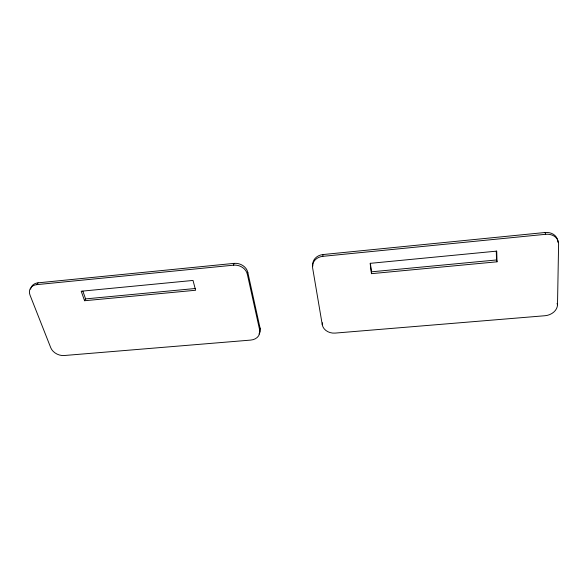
<?xml version="1.0" encoding="UTF-8"?>
<svg xmlns="http://www.w3.org/2000/svg" width="588" height="588" viewBox="0 0 588 588"><rect width="100%" height="100%" fill="white"/><g stroke="black" fill="none" stroke-linecap="round" stroke-linejoin="round"><path stroke-width="0.88" d="M322.981 254.553L322.797 256.339A12.003 10.334 5.2 0 0 312.618 267.856L322.268 324.723A11.495 9.445 4.3 0 0 335.123 333.095L544.995 315.727A12.532 9.849 -13.7 0 0 557.505 304.79L558.6 244.057A13.208 10.746 -18 0 0 545.664 234.296L544.973 232.51L322.981 254.553A11.958 10.312 5.1 0 0 312.838 266.041M322.268 324.723L322.445 322.783M38.058 282.843L36.86 284.629A11.687 8.849 27.6 0 0 30.047 295.191L50.752 347.728A11.091 8.217 23.9 0 0 64.195 355.527L250.745 340.084A11.275 9.129 12.4 0 0 259.661 330.03L260.058 328.089L247.791 272.354A11.753 9.922 15.6 0 0 234.046 263.38L38.058 282.843A11.642 8.835 27.7 0 0 31.223 287.253M259.661 330.03L247.327 274.17L247.791 272.354M36.86 284.629L233.532 265.173L234.046 263.38M84.562 300.733L81.21 291.229L193.018 280.439L195.613 290.251L84.562 300.733L85.583 298.902L82.857 291.141M322.797 256.339L545.664 234.296M85.583 298.902L195.334 288.502M371.447 273.663L371.447 271.818L496.537 259.962L497.022 261.807L371.447 273.663L370.153 263.343L496.713 251.127L497.022 261.807M557.034 303.481L557.505 304.79M370.374 263.24L371.447 271.818M496.279 251.083L496.537 259.962M544.973 232.51A13.156 10.716 -18.1 0 1 557.858 242.249M233.532 265.173A11.797 9.945 15.6 0 1 247.327 274.17M30.679 289.178A11.642 8.835 27.7 0 1 30.885 288.186M259.448 333.109A11.238 9.107 12.4 0 1 258.926 333.999M260.058 328.089A11.238 9.107 12.4 0 1 259.845 332.161"/></g></svg>
